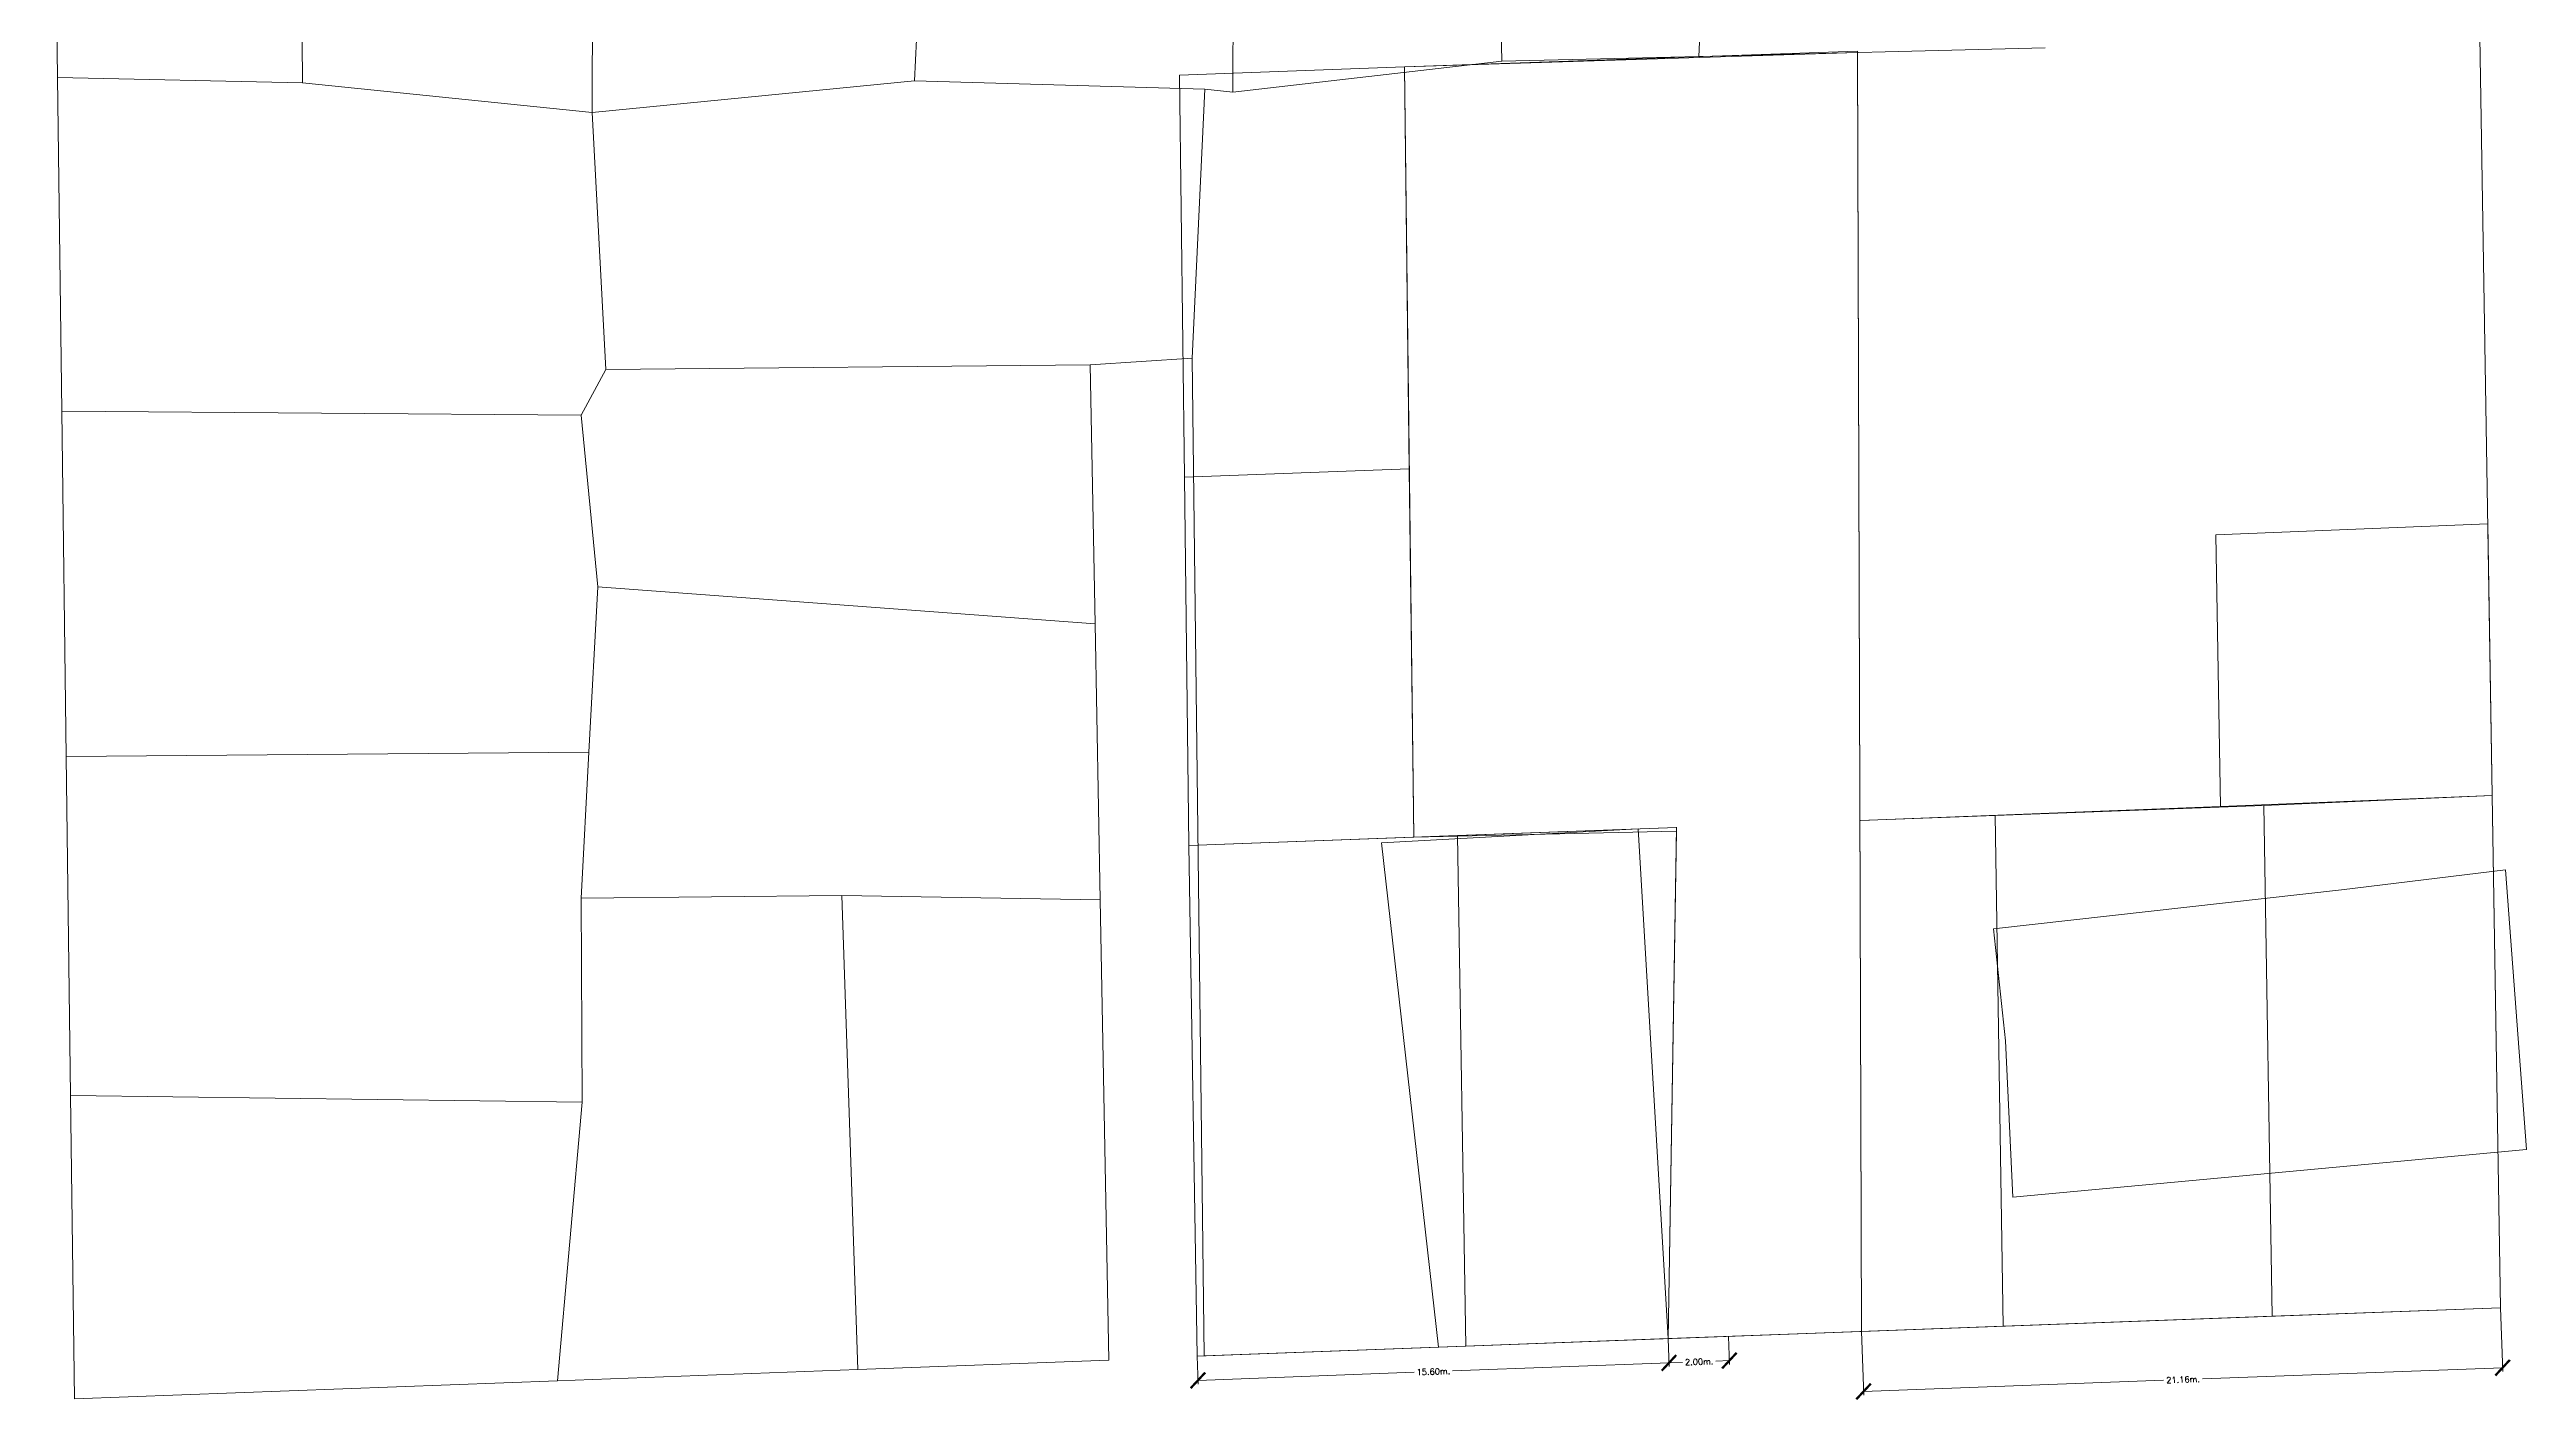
# Model space of a CAD drawing. Header units: millimetres. Extents: x 1956 to 626126, y 2654 to 1331070.
# Drawn here: x 624934.9 to 625016.9, y 1329920.8 to 1329965.5 of the extents above; entities that cross this region are included whole.
import ezdxf

# ---------------------------------------------------------------- set-up
doc = ezdxf.new("R2010")
doc.units = ezdxf.units.MM
doc.styles.add('ROMANS', font='ROMANS', dxfattribs={"height": 0.2})

# ---------------------------------------------------------------- blocks, each defined once
blk = doc.blocks.new('_ARCHTICK')
at = {"color": 0, "linetype": 'ByBlock', "const_width": 0.15}
blk.add_lwpolyline([(-0.5, -0.5), (0.5, 0.5)], dxfattribs=at)

msp = doc.modelspace()

# ---------------------------------------------------------------- linework, layer by layer
at = {"color": 1, "lineweight": 0}
for p, q in [((624964.593, 1329985.514), (624963.54, 1329964.498)), ((624974.077, 1329964.121), (624974.177, 1329985.605)), ((624982.582, 1329985.533), (624982.972, 1329965.146)), ((624989.493, 1329965.303), (624990.446, 1329985.467)), ((624935.182, 1329964.608), (624934.918, 1329985.233)), ((624943.062, 1329985.31), (624943.294, 1329964.431)), ((624952.88, 1329963.453), (624952.906, 1329985.404)), ((625015.341, 1329965.948), (625016.02, 1329923.89)), ((624974.077, 1329964.121), (624982.972, 1329965.146)), ((624989.493, 1329965.303), (624982.972, 1329965.146)), ((625000.961, 1329965.591), (624989.493, 1329965.303)), ((624935.324, 1329953.559), (624935.182, 1329964.608)), ((624943.294, 1329964.431), (624935.182, 1329964.608)), ((624943.294, 1329964.431), (624952.88, 1329963.453)), ((624952.88, 1329963.453), (624963.54, 1329964.498)), ((624973.149, 1329964.218), (624963.54, 1329964.498)), ((624972.731, 1329955.315), (624973.149, 1329964.218)), ((624973.149, 1329964.218), (624974.077, 1329964.121)), ((624952.88, 1329963.453), (624953.328, 1329954.941)), ((624972.731, 1329955.315), (624969.356, 1329955.1)), ((624973.13, 1329922.295), (624972.731, 1329955.315)), ((624952.513, 1329953.426), (624953.328, 1329954.941)), ((624953.328, 1329954.941), (624969.356, 1329955.1)), ((624969.356, 1329955.1), (624969.516, 1329946.526)), ((624935.47, 1329942.131), (624935.324, 1329953.559)), ((624935.324, 1329953.559), (624952.513, 1329953.426)), ((624953.06, 1329947.748), (624952.513, 1329953.426)), ((624953.06, 1329947.748), (624952.766, 1329942.281)), ((624953.06, 1329947.748), (624969.516, 1329946.526)), ((624969.516, 1329946.526), (624969.687, 1329937.391)), ((624935.47, 1329942.131), (624952.766, 1329942.281)), ((624935.614, 1329930.912), (624935.47, 1329942.131)), ((624952.766, 1329942.281), (624952.516, 1329937.443)), ((624952.516, 1329937.443), (624961.132, 1329937.53)), ((624952.516, 1329937.443), (624952.547, 1329930.688)), ((624961.667, 1329921.842), (624961.132, 1329937.53)), ((624969.687, 1329937.391), (624961.132, 1329937.53)), ((624969.687, 1329937.391), (624969.974, 1329922.152)), ((624935.743, 1329920.875), (624935.614, 1329930.912)), ((624935.614, 1329930.912), (624952.547, 1329930.688)), ((624951.723, 1329921.47), (624952.547, 1329930.688)), ((625016.02, 1329923.89), (624973.13, 1329922.295)), ((624961.667, 1329921.842), (624951.723, 1329921.47)), ((624969.974, 1329922.152), (624961.667, 1329921.842)), ((624951.723, 1329921.47), (624935.743, 1329920.875))]:
    msp.add_line(p, q, dxfattribs=at)
at = {"color": 1, "lineweight": 0, "ltscale": 0.5}
for p, q in [((624972.31, 1329964.682), (624979.755, 1329964.959)), ((624972.31, 1329964.682), (624979.755, 1329964.959)), ((624979.755, 1329964.959), (624994.746, 1329965.475)), ((624979.755, 1329964.959), (624994.747, 1329965.435)), ((624979.755, 1329964.959), (624979.916, 1329951.66)), ((624979.755, 1329964.959), (624979.916, 1329951.66)), ((624980.063, 1329939.461), (624979.755, 1329964.959)), ((624980.063, 1329939.461), (624979.755, 1329964.959)), ((624994.746, 1329965.475), (624994.875, 1329923.104)), ((624994.747, 1329965.435), (624994.875, 1329923.104)), ((624972.471, 1329951.383), (624972.31, 1329964.682)), ((624972.471, 1329951.383), (624972.31, 1329964.682)), ((624972.471, 1329951.383), (624979.916, 1329951.66)), ((624979.916, 1329951.66), (624972.471, 1329951.383)), ((624972.618, 1329939.184), (624972.471, 1329951.383)), ((624972.618, 1329939.184), (624972.471, 1329951.383)), ((624979.916, 1329951.66), (624980.063, 1329939.461)), ((625006.608, 1329949.475), (625015.601, 1329949.837)), ((625006.754, 1329940.476), (625006.608, 1329949.475)), ((625015.746, 1329940.838), (625015.601, 1329949.837)), ((625015.601, 1329949.837), (625015.746, 1329940.838)), ((625006.754, 1329940.476), (624994.853, 1329940.011)), ((625008.194, 1329940.507), (624999.3, 1329940.176)), ((625015.746, 1329940.838), (625006.754, 1329940.476)), ((625015.746, 1329940.838), (625006.754, 1329940.476)), ((625015.746, 1329940.838), (625008.194, 1329940.507)), ((625008.194, 1329940.507), (625008.465, 1329923.609)), ((625016.02, 1329923.89), (625015.746, 1329940.838)), ((625016.02, 1329923.89), (625015.746, 1329940.838)), ((624987.488, 1329939.742), (624979, 1329939.277)), ((624987.488, 1329939.737), (624979, 1329939.277)), ((624980.063, 1329939.461), (624988.757, 1329939.784)), ((624980.063, 1329939.461), (624988.757, 1329939.784)), ((624988.755, 1329939.664), (624980.063, 1329939.461)), ((624988.757, 1329939.784), (624981.512, 1329939.515)), ((624987.488, 1329939.742), (624988.479, 1329922.866)), ((624988.479, 1329922.866), (624987.488, 1329939.742)), ((624988.757, 1329939.791), (624988.479, 1329922.865)), ((624988.479, 1329922.866), (624988.755, 1329939.664)), ((624999.3, 1329940.176), (624994.823, 1329940.01)), ((624999.571, 1329923.278), (624999.3, 1329940.176)), ((624981.512, 1329939.515), (624972.618, 1329939.184)), ((624980.063, 1329939.461), (624972.618, 1329939.184)), ((624980.063, 1329939.461), (624972.618, 1329939.184)), ((624972.89, 1329922.286), (624972.618, 1329939.184)), ((624972.618, 1329939.184), (624972.89, 1329922.286)), ((624979, 1329939.277), (624980.884, 1329922.583)), ((624979, 1329939.277), (624980.884, 1329922.583)), ((624981.784, 1329922.617), (624981.512, 1329939.515)), ((625010.764, 1329937.719), (625016.187, 1329938.386)), ((625016.187, 1329938.386), (625016.884, 1329929.122)), ((624999.246, 1329936.425), (625010.764, 1329937.719)), ((624999.643, 1329932.726), (624999.246, 1329936.425)), ((624999.89, 1329927.548), (624999.643, 1329932.726)), ((625016.884, 1329929.122), (624999.89, 1329927.548)), ((624999.571, 1329923.278), (624990.677, 1329922.948)), ((625008.465, 1329923.609), (624999.571, 1329923.278)), ((625008.465, 1329923.609), (625016.02, 1329923.89)), ((625016.02, 1329923.889), (625016.098, 1329921.779)), ((624981.784, 1329922.617), (624972.89, 1329922.286)), ((624988.479, 1329922.866), (624980.884, 1329922.583)), ((624980.884, 1329922.583), (624988.479, 1329922.866)), ((624990.677, 1329922.948), (624981.784, 1329922.617)), ((624994.875, 1329923.104), (624988.479, 1329922.866)), ((624988.479, 1329922.865), (624988.513, 1329921.939)), ((624988.479, 1329922.865), (624988.513, 1329921.939)), ((624990.478, 1329922.94), (624990.512, 1329922.014)), ((624994.875, 1329923.103), (624994.953, 1329920.992)), ((624972.89, 1329922.285), (624972.924, 1329921.36)), ((624972.92, 1329921.485), (624980.081, 1329921.751)), ((624988.509, 1329922.064), (624981.348, 1329921.798)), ((624988.509, 1329922.064), (624988.956, 1329922.081)), ((624990.507, 1329922.139), (624990.061, 1329922.122)), ((625016.094, 1329921.904), (625006.169, 1329921.535)), ((624994.948, 1329921.117), (625004.873, 1329921.486))]:
    msp.add_line(p, q, dxfattribs=at)

# ---------------------------------------------------------------- block references
for p, xscale, yscale, zscale, rotation in [((624988.509, 1329922.064), 0.4999999999999998, 0.4999999999999998, 0.4999999999999998, 2.129742951963582), ((624988.509, 1329922.064), 0.5, 0.5, 0.5, 182.1297429485136), ((624990.507, 1329922.139), 0.5, 0.5, 0.5, 2.129742948513597), ((624972.92, 1329921.485), 0.4999999999999998, 0.4999999999999998, 0.4999999999999998, 182.1297429519636), ((625016.094, 1329921.904), 0.4999999999999998, 0.4999999999999998, 0.4999999999999998, 2.129742951954346), ((624994.948, 1329921.117), 0.5, 0.5, 0.5, 182.1297429519543)]:
    msp.add_blockref('_ARCHTICK', p, dxfattribs=dict(at, xscale=xscale, yscale=yscale, zscale=zscale, rotation=rotation))

# ---------------------------------------------------------------- texts
at = {"color": 1, "lineweight": 0, "ltscale": 0.5, "char_height": 0.2, "attachment_point": 5, "rotation": 2.12974, "style": 'ROMANS'}
for s, insert in [('\\A1;15.60m.', (624980.714, 1329921.775)), ('\\A1;2.00m.', (624989.508, 1329922.102)), ('\\A1;21.16m.', (625005.521, 1329921.511))]:
    msp.add_mtext(s, dxfattribs=dict(at, insert=insert))

doc.saveas('drawing.dxf')
